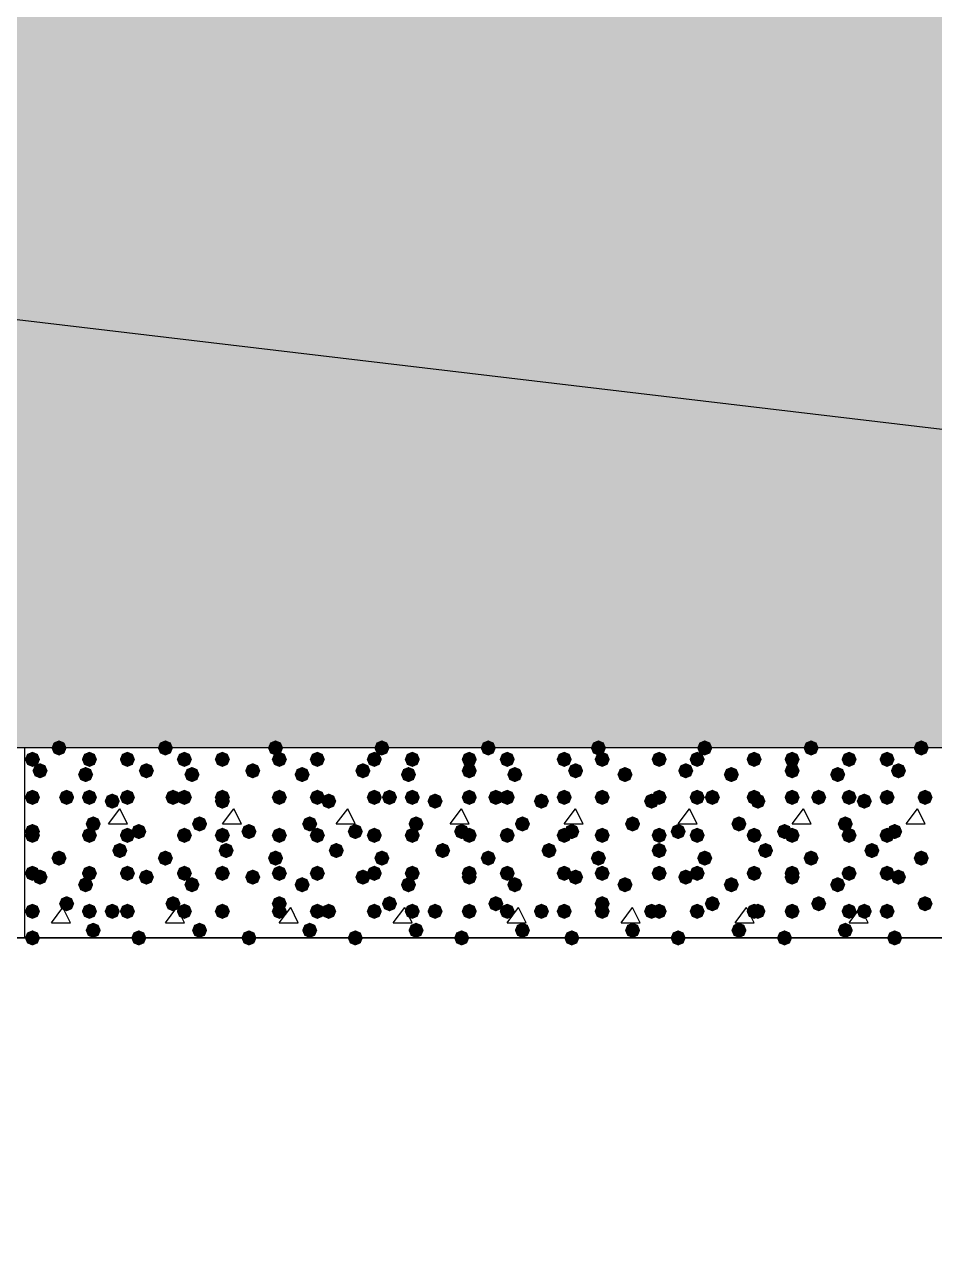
# Model space of a CAD drawing. Header units: millimetres. Extents: x 0 to 420, y 0 to 297.
# Drawn here: x 154.51 to 164.66, y 179.98 to 193.61 of the extents above; entities that cross this region are included whole.
import ezdxf

# ---------------------------------------------------------------- set-up
doc = ezdxf.new("R2010")
doc.units = ezdxf.units.MM
doc.layers.get('0').update_dxf_attribs({"linetype": 'CONTINUOUS'})

msp = doc.modelspace()

# ---------------------------------------------------------------- hatches: boundary and pattern name
at = {"true_color": 0x000008}
h = msp.add_hatch(color=0, dxfattribs=at)
h.paths.add_polyline_path([(194.775667, 204.639333), (33.401, 204.639333), (194.775667, 185.547)], flags=0)
h.paths.add_polyline_path([(33.401, 204.639333), (194.775667, 185.547), (33.401, 185.547)], flags=0)
for points in [[(154.982333, 185.547), (154.957462, 185.487204), (154.897667, 185.462333), (154.837871, 185.487204), (154.813, 185.547), (154.837871, 185.606796), (154.897667, 185.631667), (154.957462, 185.606796)], [(156.167667, 185.547), (156.142796, 185.487204), (156.083, 185.462333), (156.023204, 185.487204), (155.998333, 185.547), (156.023204, 185.606796), (156.083, 185.631667), (156.142796, 185.606796)], [(157.395333, 185.547), (157.370463, 185.487204), (157.310667, 185.462333), (157.250871, 185.487204), (157.226, 185.547), (157.250871, 185.606796), (157.310667, 185.631667), (157.370462, 185.606796)], [(158.580667, 185.547), (158.555796, 185.487204), (158.496, 185.462333), (158.436204, 185.487204), (158.411333, 185.547), (158.436204, 185.606796), (158.496, 185.631667), (158.555796, 185.606796)], [(159.766, 185.547), (159.741129, 185.487204), (159.681333, 185.462333), (159.621538, 185.487204), (159.596667, 185.547), (159.621537, 185.606796), (159.681333, 185.631667), (159.741129, 185.606796)], [(160.993667, 185.547), (160.968796, 185.487204), (160.909, 185.462333), (160.849204, 185.487204), (160.824333, 185.547), (160.849204, 185.606796), (160.909, 185.631667), (160.968796, 185.606796)], [(162.179, 185.547), (162.154129, 185.487204), (162.094333, 185.462333), (162.034538, 185.487204), (162.009667, 185.547), (162.034537, 185.606796), (162.094333, 185.631667), (162.154129, 185.606796)], [(163.364333, 185.547), (163.339463, 185.487204), (163.279667, 185.462333), (163.219871, 185.487204), (163.195, 185.547), (163.219871, 185.606796), (163.279667, 185.631667), (163.339462, 185.606796)], [(164.592, 185.547), (164.567129, 185.487204), (164.507333, 185.462333), (164.447538, 185.487204), (164.422667, 185.547), (164.447537, 185.606796), (164.507333, 185.631667), (164.567129, 185.606796)], [(154.686, 185.42), (154.661129, 185.360204), (154.601333, 185.335333), (154.541538, 185.360204), (154.516667, 185.42), (154.541537, 185.479796), (154.601333, 185.504667), (154.661129, 185.479796)], [(155.321, 185.42), (155.296129, 185.360204), (155.236333, 185.335333), (155.176538, 185.360204), (155.151667, 185.42), (155.176537, 185.479796), (155.236333, 185.504667), (155.296129, 185.479796)], [(155.744333, 185.42), (155.719463, 185.360204), (155.659667, 185.335333), (155.599871, 185.360204), (155.575, 185.42), (155.599871, 185.479796), (155.659667, 185.504667), (155.719462, 185.479796)], [(156.379333, 185.42), (156.354463, 185.360204), (156.294667, 185.335333), (156.234871, 185.360204), (156.21, 185.42), (156.234871, 185.479796), (156.294667, 185.504667), (156.354462, 185.479796)], [(156.802667, 185.42), (156.777796, 185.360204), (156.718, 185.335333), (156.658204, 185.360204), (156.633333, 185.42), (156.658204, 185.479796), (156.718, 185.504667), (156.777796, 185.479796)], [(157.437667, 185.42), (157.412796, 185.360204), (157.353, 185.335333), (157.293204, 185.360204), (157.268333, 185.42), (157.293204, 185.479796), (157.353, 185.504667), (157.412796, 185.479796)], [(157.861, 185.42), (157.836129, 185.360204), (157.776333, 185.335333), (157.716538, 185.360204), (157.691667, 185.42), (157.716537, 185.479796), (157.776333, 185.504667), (157.836129, 185.479796)], [(158.496, 185.42), (158.471129, 185.360204), (158.411333, 185.335333), (158.351538, 185.360204), (158.326667, 185.42), (158.351537, 185.479796), (158.411333, 185.504667), (158.471129, 185.479796)], [(158.919333, 185.42), (158.894463, 185.360204), (158.834667, 185.335333), (158.774871, 185.360204), (158.75, 185.42), (158.774871, 185.479796), (158.834667, 185.504667), (158.894462, 185.479796)], [(159.554333, 185.42), (159.529462, 185.360204), (159.469667, 185.335333), (159.409871, 185.360204), (159.385, 185.42), (159.409871, 185.479796), (159.469667, 185.504667), (159.529462, 185.479796)], [(159.977667, 185.42), (159.952796, 185.360204), (159.893, 185.335333), (159.833204, 185.360204), (159.808333, 185.42), (159.833204, 185.479796), (159.893, 185.504667), (159.952796, 185.479796)], [(160.612667, 185.42), (160.587796, 185.360204), (160.528, 185.335333), (160.468204, 185.360204), (160.443333, 185.42), (160.468204, 185.479796), (160.528, 185.504667), (160.587796, 185.479796)], [(161.036, 185.42), (161.011129, 185.360204), (160.951333, 185.335333), (160.891538, 185.360204), (160.866667, 185.42), (160.891537, 185.479796), (160.951333, 185.504667), (161.011129, 185.479796)], [(161.671, 185.42), (161.646129, 185.360204), (161.586333, 185.335333), (161.526538, 185.360204), (161.501667, 185.42), (161.526537, 185.479796), (161.586333, 185.504667), (161.646129, 185.479796)], [(162.094333, 185.42), (162.069462, 185.360204), (162.009667, 185.335333), (161.949871, 185.360204), (161.925, 185.42), (161.949871, 185.479796), (162.009667, 185.504667), (162.069462, 185.479796)], [(162.729333, 185.42), (162.704463, 185.360204), (162.644667, 185.335333), (162.584871, 185.360204), (162.56, 185.42), (162.584871, 185.479796), (162.644667, 185.504667), (162.704462, 185.479796)], [(163.152667, 185.42), (163.127796, 185.360204), (163.068, 185.335333), (163.008204, 185.360204), (162.983333, 185.42), (163.008204, 185.479796), (163.068, 185.504667), (163.127796, 185.479796)], [(163.787667, 185.42), (163.762796, 185.360204), (163.703, 185.335333), (163.643204, 185.360204), (163.618333, 185.42), (163.643204, 185.479796), (163.703, 185.504667), (163.762796, 185.479796)], [(164.211, 185.42), (164.186129, 185.360204), (164.126333, 185.335333), (164.066538, 185.360204), (164.041667, 185.42), (164.066537, 185.479796), (164.126333, 185.504667), (164.186129, 185.479796)], [(154.770667, 185.293), (154.745796, 185.233204), (154.686, 185.208333), (154.626204, 185.233204), (154.601333, 185.293), (154.626204, 185.352796), (154.686, 185.377667), (154.745796, 185.352796)], [(155.956, 185.293), (155.931129, 185.233204), (155.871333, 185.208333), (155.811538, 185.233204), (155.786667, 185.293), (155.811537, 185.352796), (155.871333, 185.377667), (155.931129, 185.352796)], [(157.141333, 185.293), (157.116462, 185.233204), (157.056667, 185.208333), (156.996871, 185.233204), (156.972, 185.293), (156.996871, 185.352796), (157.056667, 185.377667), (157.116462, 185.352796)], [(158.369, 185.293), (158.344129, 185.233204), (158.284333, 185.208333), (158.224538, 185.233204), (158.199667, 185.293), (158.224537, 185.352796), (158.284333, 185.377667), (158.344129, 185.352796)], [(159.554333, 185.293), (159.529462, 185.233204), (159.469667, 185.208333), (159.409871, 185.233204), (159.385, 185.293), (159.409871, 185.352796), (159.469667, 185.377667), (159.529462, 185.352796)], [(160.739667, 185.293), (160.714796, 185.233204), (160.655, 185.208333), (160.595204, 185.233204), (160.570333, 185.293), (160.595204, 185.352796), (160.655, 185.377667), (160.714796, 185.352796)], [(161.967333, 185.293), (161.942462, 185.233204), (161.882667, 185.208333), (161.822871, 185.233204), (161.798, 185.293), (161.822871, 185.352796), (161.882667, 185.377667), (161.942462, 185.352796)], [(163.152667, 185.293), (163.127796, 185.233204), (163.068, 185.208333), (163.008204, 185.233204), (162.983333, 185.293), (163.008204, 185.352796), (163.068, 185.377667), (163.127796, 185.352796)], [(164.338, 185.293), (164.313129, 185.233204), (164.253333, 185.208333), (164.193537, 185.233204), (164.168667, 185.293), (164.193537, 185.352796), (164.253333, 185.377667), (164.313129, 185.352796)], [(155.278667, 185.250667), (155.253796, 185.190871), (155.194, 185.166), (155.134204, 185.190871), (155.109333, 185.250667), (155.134204, 185.310462), (155.194, 185.335333), (155.253796, 185.310463)], [(156.464, 185.250667), (156.439129, 185.190871), (156.379333, 185.166), (156.319538, 185.190871), (156.294667, 185.250667), (156.319537, 185.310462), (156.379333, 185.335333), (156.439129, 185.310463)], [(157.691667, 185.250667), (157.666796, 185.190871), (157.607, 185.166), (157.547204, 185.190871), (157.522333, 185.250667), (157.547204, 185.310462), (157.607, 185.335333), (157.666796, 185.310463)], [(158.877, 185.250667), (158.852129, 185.190871), (158.792333, 185.166), (158.732538, 185.190871), (158.707667, 185.250667), (158.732537, 185.310462), (158.792333, 185.335333), (158.852129, 185.310463)], [(160.062333, 185.250667), (160.037463, 185.190871), (159.977667, 185.166), (159.917871, 185.190871), (159.893, 185.250667), (159.917871, 185.310462), (159.977667, 185.335333), (160.037462, 185.310463)], [(161.29, 185.250667), (161.265129, 185.190871), (161.205333, 185.166), (161.145538, 185.190871), (161.120667, 185.250667), (161.145537, 185.310462), (161.205333, 185.335333), (161.265129, 185.310463)], [(162.475333, 185.250667), (162.450462, 185.190871), (162.390667, 185.166), (162.330871, 185.190871), (162.306, 185.250667), (162.330871, 185.310462), (162.390667, 185.335333), (162.450462, 185.310463)], [(163.660667, 185.250667), (163.635796, 185.190871), (163.576, 185.166), (163.516204, 185.190871), (163.491333, 185.250667), (163.516204, 185.310462), (163.576, 185.335333), (163.635796, 185.310463)], [(154.686, 184.996667), (154.661129, 184.936871), (154.601333, 184.912), (154.541538, 184.936871), (154.516667, 184.996667), (154.541537, 185.056462), (154.601333, 185.081333), (154.661129, 185.056463)], [(155.067, 184.996667), (155.042129, 184.936871), (154.982333, 184.912), (154.922538, 184.936871), (154.897667, 184.996667), (154.922537, 185.056462), (154.982333, 185.081333), (155.042129, 185.056463)], [(155.321, 184.996667), (155.296129, 184.936871), (155.236333, 184.912), (155.176538, 184.936871), (155.151667, 184.996667), (155.176537, 185.056462), (155.236333, 185.081333), (155.296129, 185.056463)], [(155.744333, 184.996667), (155.719463, 184.936871), (155.659667, 184.912), (155.599871, 184.936871), (155.575, 184.996667), (155.599871, 185.056462), (155.659667, 185.081333), (155.719462, 185.056463)], [(156.252333, 184.996667), (156.227463, 184.936871), (156.167667, 184.912), (156.107871, 184.936871), (156.083, 184.996667), (156.107871, 185.056462), (156.167667, 185.081333), (156.227462, 185.056463)], [(156.379333, 184.996667), (156.354463, 184.936871), (156.294667, 184.912), (156.234871, 184.936871), (156.21, 184.996667), (156.234871, 185.056462), (156.294667, 185.081333), (156.354462, 185.056463)], [(156.802667, 184.996667), (156.777796, 184.936871), (156.718, 184.912), (156.658204, 184.936871), (156.633333, 184.996667), (156.658204, 185.056462), (156.718, 185.081333), (156.777796, 185.056463)], [(157.437667, 184.996667), (157.412796, 184.936871), (157.353, 184.912), (157.293204, 184.936871), (157.268333, 184.996667), (157.293204, 185.056462), (157.353, 185.081333), (157.412796, 185.056463)], [(157.437667, 184.996667), (157.412796, 184.936871), (157.353, 184.912), (157.293204, 184.936871), (157.268333, 184.996667), (157.293204, 185.056462), (157.353, 185.081333), (157.412796, 185.056463)], [(157.861, 184.996667), (157.836129, 184.936871), (157.776333, 184.912), (157.716538, 184.936871), (157.691667, 184.996667), (157.716537, 185.056462), (157.776333, 185.081333), (157.836129, 185.056463)], [(158.496, 184.996667), (158.471129, 184.936871), (158.411333, 184.912), (158.351538, 184.936871), (158.326667, 184.996667), (158.351537, 185.056462), (158.411333, 185.081333), (158.471129, 185.056463)], [(158.665333, 184.996667), (158.640463, 184.936871), (158.580667, 184.912), (158.520871, 184.936871), (158.496, 184.996667), (158.520871, 185.056462), (158.580667, 185.081333), (158.640462, 185.056463)], [(158.919333, 184.996667), (158.894463, 184.936871), (158.834667, 184.912), (158.774871, 184.936871), (158.75, 184.996667), (158.774871, 185.056462), (158.834667, 185.081333), (158.894462, 185.056463)], [(159.554333, 184.996667), (159.529462, 184.936871), (159.469667, 184.912), (159.409871, 184.936871), (159.385, 184.996667), (159.409871, 185.056462), (159.469667, 185.081333), (159.529462, 185.056463)], [(159.850667, 184.996667), (159.825796, 184.936871), (159.766, 184.912), (159.706204, 184.936871), (159.681333, 184.996667), (159.706204, 185.056462), (159.766, 185.081333), (159.825796, 185.056463)], [(159.977667, 184.996667), (159.952796, 184.936871), (159.893, 184.912), (159.833204, 184.936871), (159.808333, 184.996667), (159.833204, 185.056462), (159.893, 185.081333), (159.952796, 185.056463)], [(160.612667, 184.996667), (160.587796, 184.936871), (160.528, 184.912), (160.468204, 184.936871), (160.443333, 184.996667), (160.468204, 185.056462), (160.528, 185.081333), (160.587796, 185.056463)], [(161.036, 184.996667), (161.011129, 184.936871), (160.951333, 184.912), (160.891538, 184.936871), (160.866667, 184.996667), (160.891537, 185.056462), (160.951333, 185.081333), (161.011129, 185.056463)], [(161.036, 184.996667), (161.011129, 184.936871), (160.951333, 184.912), (160.891538, 184.936871), (160.866667, 184.996667), (160.891537, 185.056462), (160.951333, 185.081333), (161.011129, 185.056463)], [(161.671, 184.996667), (161.646129, 184.936871), (161.586333, 184.912), (161.526538, 184.936871), (161.501667, 184.996667), (161.526537, 185.056462), (161.586333, 185.081333), (161.646129, 185.056463)], [(162.094333, 184.996667), (162.069462, 184.936871), (162.009667, 184.912), (161.949871, 184.936871), (161.925, 184.996667), (161.949871, 185.056462), (162.009667, 185.081333), (162.069462, 185.056463)], [(162.263667, 184.996667), (162.238796, 184.936871), (162.179, 184.912), (162.119204, 184.936871), (162.094333, 184.996667), (162.119204, 185.056462), (162.179, 185.081333), (162.238796, 185.056463)], [(162.729333, 184.996667), (162.704463, 184.936871), (162.644667, 184.912), (162.584871, 184.936871), (162.56, 184.996667), (162.584871, 185.056462), (162.644667, 185.081333), (162.704462, 185.056463)], [(163.152667, 184.996667), (163.127796, 184.936871), (163.068, 184.912), (163.008204, 184.936871), (162.983333, 184.996667), (163.008204, 185.056462), (163.068, 185.081333), (163.127796, 185.056463)], [(163.449, 184.996667), (163.424129, 184.936871), (163.364333, 184.912), (163.304538, 184.936871), (163.279667, 184.996667), (163.304537, 185.056462), (163.364333, 185.081333), (163.424129, 185.056463)], [(163.787667, 184.996667), (163.762796, 184.936871), (163.703, 184.912), (163.643204, 184.936871), (163.618333, 184.996667), (163.643204, 185.056462), (163.703, 185.081333), (163.762796, 185.056463)], [(164.211, 184.996667), (164.186129, 184.936871), (164.126333, 184.912), (164.066538, 184.936871), (164.041667, 184.996667), (164.066537, 185.056462), (164.126333, 185.081333), (164.186129, 185.056463)], [(164.634333, 184.996667), (164.609463, 184.936871), (164.549667, 184.912), (164.489871, 184.936871), (164.465, 184.996667), (164.489871, 185.056462), (164.549667, 185.081333), (164.609462, 185.056463)], [(155.575, 184.954333), (155.550129, 184.894537), (155.490333, 184.869667), (155.430538, 184.894537), (155.405667, 184.954333), (155.430537, 185.014129), (155.490333, 185.039), (155.550129, 185.014129)], [(156.802667, 184.954333), (156.777796, 184.894537), (156.718, 184.869667), (156.658204, 184.894537), (156.633333, 184.954333), (156.658204, 185.014129), (156.718, 185.039), (156.777796, 185.014129)], [(157.988, 184.954333), (157.963129, 184.894537), (157.903333, 184.869667), (157.843538, 184.894537), (157.818667, 184.954333), (157.843537, 185.014129), (157.903333, 185.039), (157.963129, 185.014129)], [(159.173333, 184.954333), (159.148462, 184.894537), (159.088667, 184.869667), (159.028871, 184.894537), (159.004, 184.954333), (159.028871, 185.014129), (159.088667, 185.039), (159.148462, 185.014129)], [(160.358667, 184.954333), (160.333796, 184.894537), (160.274, 184.869667), (160.214204, 184.894537), (160.189333, 184.954333), (160.214204, 185.014129), (160.274, 185.039), (160.333796, 185.014129)], [(161.586333, 184.954333), (161.561462, 184.894537), (161.501667, 184.869667), (161.441871, 184.894537), (161.417, 184.954333), (161.441871, 185.014129), (161.501667, 185.039), (161.561462, 185.014129)], [(162.771667, 184.954333), (162.746796, 184.894537), (162.687, 184.869667), (162.627204, 184.894537), (162.602333, 184.954333), (162.627204, 185.014129), (162.687, 185.039), (162.746796, 185.014129)], [(163.957, 184.954333), (163.932129, 184.894537), (163.872333, 184.869667), (163.812537, 184.894537), (163.787667, 184.954333), (163.812537, 185.014129), (163.872333, 185.039), (163.932129, 185.014129)], [(154.686, 184.615667), (154.661129, 184.555871), (154.601333, 184.531), (154.541538, 184.555871), (154.516667, 184.615667), (154.541537, 184.675462), (154.601333, 184.700333), (154.661129, 184.675463)], [(155.363333, 184.700333), (155.338462, 184.640537), (155.278667, 184.615667), (155.218871, 184.640537), (155.194, 184.700333), (155.218871, 184.760129), (155.278667, 184.785), (155.338462, 184.760129)], [(155.871333, 184.615667), (155.846462, 184.555871), (155.786667, 184.531), (155.726871, 184.555871), (155.702, 184.615667), (155.726871, 184.675462), (155.786667, 184.700333), (155.846462, 184.675463)], [(156.548667, 184.700333), (156.523796, 184.640537), (156.464, 184.615667), (156.404204, 184.640537), (156.379333, 184.700333), (156.404204, 184.760129), (156.464, 184.785), (156.523796, 184.760129)], [(157.099, 184.615667), (157.074129, 184.555871), (157.014333, 184.531), (156.954538, 184.555871), (156.929667, 184.615667), (156.954537, 184.675462), (157.014333, 184.700333), (157.074129, 184.675463)], [(157.776333, 184.700333), (157.751463, 184.640537), (157.691667, 184.615667), (157.631871, 184.640537), (157.607, 184.700333), (157.631871, 184.760129), (157.691667, 184.785), (157.751462, 184.760129)], [(158.284333, 184.615667), (158.259462, 184.555871), (158.199667, 184.531), (158.139871, 184.555871), (158.115, 184.615667), (158.139871, 184.675462), (158.199667, 184.700333), (158.259462, 184.675463)], [(158.961667, 184.700333), (158.936796, 184.640537), (158.877, 184.615667), (158.817204, 184.640537), (158.792333, 184.700333), (158.817204, 184.760129), (158.877, 184.785), (158.936796, 184.760129)], [(159.469667, 184.615667), (159.444796, 184.555871), (159.385, 184.531), (159.325204, 184.555871), (159.300333, 184.615667), (159.325204, 184.675462), (159.385, 184.700333), (159.444796, 184.675463)], [(160.147, 184.700333), (160.122129, 184.640537), (160.062333, 184.615667), (160.002538, 184.640537), (159.977667, 184.700333), (160.002537, 184.760129), (160.062333, 184.785), (160.122129, 184.760129)], [(160.697333, 184.615667), (160.672462, 184.555871), (160.612667, 184.531), (160.552871, 184.555871), (160.528, 184.615667), (160.552871, 184.675462), (160.612667, 184.700333), (160.672462, 184.675463)], [(161.374667, 184.700333), (161.349796, 184.640537), (161.29, 184.615667), (161.230204, 184.640537), (161.205333, 184.700333), (161.230204, 184.760129), (161.29, 184.785), (161.349796, 184.760129)], [(161.882667, 184.615667), (161.857796, 184.555871), (161.798, 184.531), (161.738204, 184.555871), (161.713333, 184.615667), (161.738204, 184.675462), (161.798, 184.700333), (161.857796, 184.675463)], [(162.56, 184.700333), (162.535129, 184.640537), (162.475333, 184.615667), (162.415538, 184.640537), (162.390667, 184.700333), (162.415537, 184.760129), (162.475333, 184.785), (162.535129, 184.760129)], [(163.068, 184.615667), (163.043129, 184.555871), (162.983333, 184.531), (162.923538, 184.555871), (162.898667, 184.615667), (162.923537, 184.675462), (162.983333, 184.700333), (163.043129, 184.675463)], [(163.745333, 184.700333), (163.720462, 184.640537), (163.660667, 184.615667), (163.600871, 184.640537), (163.576, 184.700333), (163.600871, 184.760129), (163.660667, 184.785), (163.720462, 184.760129)], [(164.295667, 184.615667), (164.270796, 184.555871), (164.211, 184.531), (164.151204, 184.555871), (164.126333, 184.615667), (164.151204, 184.675462), (164.211, 184.700333), (164.270796, 184.675463)], [(154.686, 184.573333), (154.661129, 184.513537), (154.601333, 184.488667), (154.541538, 184.513537), (154.516667, 184.573333), (154.541537, 184.633129), (154.601333, 184.658), (154.661129, 184.633129)], [(155.321, 184.573333), (155.296129, 184.513537), (155.236333, 184.488667), (155.176538, 184.513537), (155.151667, 184.573333), (155.176537, 184.633129), (155.236333, 184.658), (155.296129, 184.633129)], [(155.744333, 184.573333), (155.719463, 184.513537), (155.659667, 184.488667), (155.599871, 184.513537), (155.575, 184.573333), (155.599871, 184.633129), (155.659667, 184.658), (155.719462, 184.633129)], [(156.379333, 184.573333), (156.354463, 184.513537), (156.294667, 184.488667), (156.234871, 184.513537), (156.21, 184.573333), (156.234871, 184.633129), (156.294667, 184.658), (156.354462, 184.633129)], [(156.802667, 184.573333), (156.777796, 184.513537), (156.718, 184.488667), (156.658204, 184.513537), (156.633333, 184.573333), (156.658204, 184.633129), (156.718, 184.658), (156.777796, 184.633129)], [(157.437667, 184.573333), (157.412796, 184.513537), (157.353, 184.488667), (157.293204, 184.513537), (157.268333, 184.573333), (157.293204, 184.633129), (157.353, 184.658), (157.412796, 184.633129)], [(157.861, 184.573333), (157.836129, 184.513537), (157.776333, 184.488667), (157.716538, 184.513537), (157.691667, 184.573333), (157.716537, 184.633129), (157.776333, 184.658), (157.836129, 184.633129)], [(158.496, 184.573333), (158.471129, 184.513537), (158.411333, 184.488667), (158.351538, 184.513537), (158.326667, 184.573333), (158.351537, 184.633129), (158.411333, 184.658), (158.471129, 184.633129)], [(158.919333, 184.573333), (158.894463, 184.513537), (158.834667, 184.488667), (158.774871, 184.513537), (158.75, 184.573333), (158.774871, 184.633129), (158.834667, 184.658), (158.894462, 184.633129)], [(159.554333, 184.573333), (159.529462, 184.513537), (159.469667, 184.488667), (159.409871, 184.513537), (159.385, 184.573333), (159.409871, 184.633129), (159.469667, 184.658), (159.529462, 184.633129)], [(159.977667, 184.573333), (159.952796, 184.513537), (159.893, 184.488667), (159.833204, 184.513537), (159.808333, 184.573333), (159.833204, 184.633129), (159.893, 184.658), (159.952796, 184.633129)], [(160.612667, 184.573333), (160.587796, 184.513537), (160.528, 184.488667), (160.468204, 184.513537), (160.443333, 184.573333), (160.468204, 184.633129), (160.528, 184.658), (160.587796, 184.633129)], [(161.036, 184.573333), (161.011129, 184.513537), (160.951333, 184.488667), (160.891538, 184.513537), (160.866667, 184.573333), (160.891537, 184.633129), (160.951333, 184.658), (161.011129, 184.633129)], [(161.671, 184.573333), (161.646129, 184.513537), (161.586333, 184.488667), (161.526538, 184.513537), (161.501667, 184.573333), (161.526537, 184.633129), (161.586333, 184.658), (161.646129, 184.633129)], [(162.094333, 184.573333), (162.069462, 184.513537), (162.009667, 184.488667), (161.949871, 184.513537), (161.925, 184.573333), (161.949871, 184.633129), (162.009667, 184.658), (162.069462, 184.633129)], [(162.729333, 184.573333), (162.704463, 184.513537), (162.644667, 184.488667), (162.584871, 184.513537), (162.56, 184.573333), (162.584871, 184.633129), (162.644667, 184.658), (162.704462, 184.633129)], [(163.152667, 184.573333), (163.127796, 184.513537), (163.068, 184.488667), (163.008204, 184.513537), (162.983333, 184.573333), (163.008204, 184.633129), (163.068, 184.658), (163.127796, 184.633129)], [(163.787667, 184.573333), (163.762796, 184.513537), (163.703, 184.488667), (163.643204, 184.513537), (163.618333, 184.573333), (163.643204, 184.633129), (163.703, 184.658), (163.762796, 184.633129)], [(164.211, 184.573333), (164.186129, 184.513537), (164.126333, 184.488667), (164.066538, 184.513537), (164.041667, 184.573333), (164.066537, 184.633129), (164.126333, 184.658), (164.186129, 184.633129)], [(154.982333, 184.319333), (154.957462, 184.259537), (154.897667, 184.234667), (154.837871, 184.259537), (154.813, 184.319333), (154.837871, 184.379129), (154.897667, 184.404), (154.957462, 184.379129)], [(155.659667, 184.404), (155.634796, 184.344204), (155.575, 184.319333), (155.515204, 184.344204), (155.490333, 184.404), (155.515204, 184.463796), (155.575, 184.488667), (155.634796, 184.463796)], [(156.167667, 184.319333), (156.142796, 184.259537), (156.083, 184.234667), (156.023204, 184.259537), (155.998333, 184.319333), (156.023204, 184.379129), (156.083, 184.404), (156.142796, 184.379129)], [(156.845, 184.404), (156.820129, 184.344204), (156.760333, 184.319333), (156.700538, 184.344204), (156.675667, 184.404), (156.700537, 184.463796), (156.760333, 184.488667), (156.820129, 184.463796)], [(157.395333, 184.319333), (157.370463, 184.259537), (157.310667, 184.234667), (157.250871, 184.259537), (157.226, 184.319333), (157.250871, 184.379129), (157.310667, 184.404), (157.370462, 184.379129)], [(158.072667, 184.404), (158.047796, 184.344204), (157.988, 184.319333), (157.928204, 184.344204), (157.903333, 184.404), (157.928204, 184.463796), (157.988, 184.488667), (158.047796, 184.463796)], [(158.580667, 184.319333), (158.555796, 184.259537), (158.496, 184.234667), (158.436204, 184.259537), (158.411333, 184.319333), (158.436204, 184.379129), (158.496, 184.404), (158.555796, 184.379129)], [(159.258, 184.404), (159.233129, 184.344204), (159.173333, 184.319333), (159.113538, 184.344204), (159.088667, 184.404), (159.113537, 184.463796), (159.173333, 184.488667), (159.233129, 184.463796)], [(159.766, 184.319333), (159.741129, 184.259537), (159.681333, 184.234667), (159.621538, 184.259537), (159.596667, 184.319333), (159.621537, 184.379129), (159.681333, 184.404), (159.741129, 184.379129)], [(160.443333, 184.404), (160.418462, 184.344204), (160.358667, 184.319333), (160.298871, 184.344204), (160.274, 184.404), (160.298871, 184.463796), (160.358667, 184.488667), (160.418462, 184.463796)], [(160.993667, 184.319333), (160.968796, 184.259537), (160.909, 184.234667), (160.849204, 184.259537), (160.824333, 184.319333), (160.849204, 184.379129), (160.909, 184.404), (160.968796, 184.379129)], [(161.671, 184.404), (161.646129, 184.344204), (161.586333, 184.319333), (161.526538, 184.344204), (161.501667, 184.404), (161.526537, 184.463796), (161.586333, 184.488667), (161.646129, 184.463796)], [(162.179, 184.319333), (162.154129, 184.259537), (162.094333, 184.234667), (162.034538, 184.259537), (162.009667, 184.319333), (162.034537, 184.379129), (162.094333, 184.404), (162.154129, 184.379129)], [(162.856333, 184.404), (162.831462, 184.344204), (162.771667, 184.319333), (162.711871, 184.344204), (162.687, 184.404), (162.711871, 184.463796), (162.771667, 184.488667), (162.831462, 184.463796)], [(163.364333, 184.319333), (163.339463, 184.259537), (163.279667, 184.234667), (163.219871, 184.259537), (163.195, 184.319333), (163.219871, 184.379129), (163.279667, 184.404), (163.339462, 184.379129)], [(164.041667, 184.404), (164.016796, 184.344204), (163.957, 184.319333), (163.897204, 184.344204), (163.872333, 184.404), (163.897204, 184.463796), (163.957, 184.488667), (164.016796, 184.463796)], [(164.592, 184.319333), (164.567129, 184.259537), (164.507333, 184.234667), (164.447538, 184.259537), (164.422667, 184.319333), (164.447537, 184.379129), (164.507333, 184.404), (164.567129, 184.379129)], [(154.686, 184.15), (154.661129, 184.090204), (154.601333, 184.065333), (154.541538, 184.090204), (154.516667, 184.15), (154.541537, 184.209796), (154.601333, 184.234667), (154.661129, 184.209796)], [(154.770667, 184.107667), (154.745796, 184.047871), (154.686, 184.023), (154.626204, 184.047871), (154.601333, 184.107667), (154.626204, 184.167462), (154.686, 184.192333), (154.745796, 184.167463)], [(155.321, 184.15), (155.296129, 184.090204), (155.236333, 184.065333), (155.176538, 184.090204), (155.151667, 184.15), (155.176537, 184.209796), (155.236333, 184.234667), (155.296129, 184.209796)], [(155.744333, 184.15), (155.719463, 184.090204), (155.659667, 184.065333), (155.599871, 184.090204), (155.575, 184.15), (155.599871, 184.209796), (155.659667, 184.234667), (155.719462, 184.209796)], [(155.956, 184.107667), (155.931129, 184.047871), (155.871333, 184.023), (155.811538, 184.047871), (155.786667, 184.107667), (155.811537, 184.167462), (155.871333, 184.192333), (155.931129, 184.167463)], [(156.379333, 184.15), (156.354463, 184.090204), (156.294667, 184.065333), (156.234871, 184.090204), (156.21, 184.15), (156.234871, 184.209796), (156.294667, 184.234667), (156.354462, 184.209796)], [(156.802667, 184.15), (156.777796, 184.090204), (156.718, 184.065333), (156.658204, 184.090204), (156.633333, 184.15), (156.658204, 184.209796), (156.718, 184.234667), (156.777796, 184.209796)], [(157.141333, 184.107667), (157.116462, 184.047871), (157.056667, 184.023), (156.996871, 184.047871), (156.972, 184.107667), (156.996871, 184.167462), (157.056667, 184.192333), (157.116462, 184.167463)], [(157.437667, 184.15), (157.412796, 184.090204), (157.353, 184.065333), (157.293204, 184.090204), (157.268333, 184.15), (157.293204, 184.209796), (157.353, 184.234667), (157.412796, 184.209796)], [(157.861, 184.15), (157.836129, 184.090204), (157.776333, 184.065333), (157.716538, 184.090204), (157.691667, 184.15), (157.716537, 184.209796), (157.776333, 184.234667), (157.836129, 184.209796)], [(158.369, 184.107667), (158.344129, 184.047871), (158.284333, 184.023), (158.224538, 184.047871), (158.199667, 184.107667), (158.224537, 184.167462), (158.284333, 184.192333), (158.344129, 184.167463)], [(158.496, 184.15), (158.471129, 184.090204), (158.411333, 184.065333), (158.351538, 184.090204), (158.326667, 184.15), (158.351537, 184.209796), (158.411333, 184.234667), (158.471129, 184.209796)], [(158.919333, 184.15), (158.894463, 184.090204), (158.834667, 184.065333), (158.774871, 184.090204), (158.75, 184.15), (158.774871, 184.209796), (158.834667, 184.234667), (158.894462, 184.209796)], [(159.554333, 184.15), (159.529462, 184.090204), (159.469667, 184.065333), (159.409871, 184.090204), (159.385, 184.15), (159.409871, 184.209796), (159.469667, 184.234667), (159.529462, 184.209796)], [(159.554333, 184.107667), (159.529462, 184.047871), (159.469667, 184.023), (159.409871, 184.047871), (159.385, 184.107667), (159.409871, 184.167462), (159.469667, 184.192333), (159.529462, 184.167463)], [(159.977667, 184.15), (159.952796, 184.090204), (159.893, 184.065333), (159.833204, 184.090204), (159.808333, 184.15), (159.833204, 184.209796), (159.893, 184.234667), (159.952796, 184.209796)], [(160.612667, 184.15), (160.587796, 184.090204), (160.528, 184.065333), (160.468204, 184.090204), (160.443333, 184.15), (160.468204, 184.209796), (160.528, 184.234667), (160.587796, 184.209796)], [(160.739667, 184.107667), (160.714796, 184.047871), (160.655, 184.023), (160.595204, 184.047871), (160.570333, 184.107667), (160.595204, 184.167462), (160.655, 184.192333), (160.714796, 184.167463)], [(161.036, 184.15), (161.011129, 184.090204), (160.951333, 184.065333), (160.891538, 184.090204), (160.866667, 184.15), (160.891537, 184.209796), (160.951333, 184.234667), (161.011129, 184.209796)], [(161.671, 184.15), (161.646129, 184.090204), (161.586333, 184.065333), (161.526538, 184.090204), (161.501667, 184.15), (161.526537, 184.209796), (161.586333, 184.234667), (161.646129, 184.209796)], [(161.967333, 184.107667), (161.942462, 184.047871), (161.882667, 184.023), (161.822871, 184.047871), (161.798, 184.107667), (161.822871, 184.167462), (161.882667, 184.192333), (161.942462, 184.167463)], [(162.094333, 184.15), (162.069462, 184.090204), (162.009667, 184.065333), (161.949871, 184.090204), (161.925, 184.15), (161.949871, 184.209796), (162.009667, 184.234667), (162.069462, 184.209796)], [(162.729333, 184.15), (162.704463, 184.090204), (162.644667, 184.065333), (162.584871, 184.090204), (162.56, 184.15), (162.584871, 184.209796), (162.644667, 184.234667), (162.704462, 184.209796)], [(163.152667, 184.15), (163.127796, 184.090204), (163.068, 184.065333), (163.008204, 184.090204), (162.983333, 184.15), (163.008204, 184.209796), (163.068, 184.234667), (163.127796, 184.209796)], [(163.152667, 184.107667), (163.127796, 184.047871), (163.068, 184.023), (163.008204, 184.047871), (162.983333, 184.107667), (163.008204, 184.167462), (163.068, 184.192333), (163.127796, 184.167463)], [(163.787667, 184.15), (163.762796, 184.090204), (163.703, 184.065333), (163.643204, 184.090204), (163.618333, 184.15), (163.643204, 184.209796), (163.703, 184.234667), (163.762796, 184.209796)], [(164.211, 184.15), (164.186129, 184.090204), (164.126333, 184.065333), (164.066538, 184.090204), (164.041667, 184.15), (164.066537, 184.209796), (164.126333, 184.234667), (164.186129, 184.209796)], [(164.338, 184.107667), (164.313129, 184.047871), (164.253333, 184.023), (164.193537, 184.047871), (164.168667, 184.107667), (164.193537, 184.167462), (164.253333, 184.192333), (164.313129, 184.167463)], [(155.278667, 184.023), (155.253796, 183.963204), (155.194, 183.938333), (155.134204, 183.963204), (155.109333, 184.023), (155.134204, 184.082796), (155.194, 184.107667), (155.253796, 184.082796)], [(156.464, 184.023), (156.439129, 183.963204), (156.379333, 183.938333), (156.319538, 183.963204), (156.294667, 184.023), (156.319537, 184.082796), (156.379333, 184.107667), (156.439129, 184.082796)], [(157.691667, 184.023), (157.666796, 183.963204), (157.607, 183.938333), (157.547204, 183.963204), (157.522333, 184.023), (157.547204, 184.082796), (157.607, 184.107667), (157.666796, 184.082796)], [(158.877, 184.023), (158.852129, 183.963204), (158.792333, 183.938333), (158.732538, 183.963204), (158.707667, 184.023), (158.732537, 184.082796), (158.792333, 184.107667), (158.852129, 184.082796)], [(160.062333, 184.023), (160.037463, 183.963204), (159.977667, 183.938333), (159.917871, 183.963204), (159.893, 184.023), (159.917871, 184.082796), (159.977667, 184.107667), (160.037462, 184.082796)], [(161.29, 184.023), (161.265129, 183.963204), (161.205333, 183.938333), (161.145538, 183.963204), (161.120667, 184.023), (161.145537, 184.082796), (161.205333, 184.107667), (161.265129, 184.082796)], [(162.475333, 184.023), (162.450462, 183.963204), (162.390667, 183.938333), (162.330871, 183.963204), (162.306, 184.023), (162.330871, 184.082796), (162.390667, 184.107667), (162.450462, 184.082796)], [(163.660667, 184.023), (163.635796, 183.963204), (163.576, 183.938333), (163.516204, 183.963204), (163.491333, 184.023), (163.516204, 184.082796), (163.576, 184.107667), (163.635796, 184.082796)], [(155.067, 183.811333), (155.042129, 183.751537), (154.982333, 183.726667), (154.922538, 183.751537), (154.897667, 183.811333), (154.922537, 183.871129), (154.982333, 183.896), (155.042129, 183.871129)], [(156.252333, 183.811333), (156.227463, 183.751537), (156.167667, 183.726667), (156.107871, 183.751537), (156.083, 183.811333), (156.107871, 183.871129), (156.167667, 183.896), (156.227462, 183.871129)], [(157.437667, 183.811333), (157.412796, 183.751537), (157.353, 183.726667), (157.293204, 183.751537), (157.268333, 183.811333), (157.293204, 183.871129), (157.353, 183.896), (157.412796, 183.871129)], [(158.665333, 183.811333), (158.640463, 183.751537), (158.580667, 183.726667), (158.520871, 183.751537), (158.496, 183.811333), (158.520871, 183.871129), (158.580667, 183.896), (158.640462, 183.871129)], [(159.850667, 183.811333), (159.825796, 183.751537), (159.766, 183.726667), (159.706204, 183.751537), (159.681333, 183.811333), (159.706204, 183.871129), (159.766, 183.896), (159.825796, 183.871129)], [(161.036, 183.811333), (161.011129, 183.751537), (160.951333, 183.726667), (160.891538, 183.751537), (160.866667, 183.811333), (160.891537, 183.871129), (160.951333, 183.896), (161.011129, 183.871129)], [(162.263667, 183.811333), (162.238796, 183.751537), (162.179, 183.726667), (162.119204, 183.751537), (162.094333, 183.811333), (162.119204, 183.871129), (162.179, 183.896), (162.238796, 183.871129)], [(163.449, 183.811333), (163.424129, 183.751537), (163.364333, 183.726667), (163.304538, 183.751537), (163.279667, 183.811333), (163.304537, 183.871129), (163.364333, 183.896), (163.424129, 183.871129)], [(164.634333, 183.811333), (164.609463, 183.751537), (164.549667, 183.726667), (164.489871, 183.751537), (164.465, 183.811333), (164.489871, 183.871129), (164.549667, 183.896), (164.609462, 183.871129)], [(154.686, 183.726667), (154.661129, 183.666871), (154.601333, 183.642), (154.541538, 183.666871), (154.516667, 183.726667), (154.541537, 183.786462), (154.601333, 183.811333), (154.661129, 183.786463)], [(155.321, 183.726667), (155.296129, 183.666871), (155.236333, 183.642), (155.176538, 183.666871), (155.151667, 183.726667), (155.176537, 183.786462), (155.236333, 183.811333), (155.296129, 183.786463)], [(155.575, 183.726667), (155.550129, 183.666871), (155.490333, 183.642), (155.430538, 183.666871), (155.405667, 183.726667), (155.430537, 183.786462), (155.490333, 183.811333), (155.550129, 183.786463)], [(155.744333, 183.726667), (155.719463, 183.666871), (155.659667, 183.642), (155.599871, 183.666871), (155.575, 183.726667), (155.599871, 183.786462), (155.659667, 183.811333), (155.719462, 183.786463)], [(156.379333, 183.726667), (156.354463, 183.666871), (156.294667, 183.642), (156.234871, 183.666871), (156.21, 183.726667), (156.234871, 183.786462), (156.294667, 183.811333), (156.354462, 183.786463)], [(156.802667, 183.726667), (156.777796, 183.666871), (156.718, 183.642), (156.658204, 183.666871), (156.633333, 183.726667), (156.658204, 183.786462), (156.718, 183.811333), (156.777796, 183.786463)], [(156.802667, 183.726667), (156.777796, 183.666871), (156.718, 183.642), (156.658204, 183.666871), (156.633333, 183.726667), (156.658204, 183.786462), (156.718, 183.811333), (156.777796, 183.786463)], [(157.437667, 183.726667), (157.412796, 183.666871), (157.353, 183.642), (157.293204, 183.666871), (157.268333, 183.726667), (157.293204, 183.786462), (157.353, 183.811333), (157.412796, 183.786463)], [(157.861, 183.726667), (157.836129, 183.666871), (157.776333, 183.642), (157.716538, 183.666871), (157.691667, 183.726667), (157.716537, 183.786462), (157.776333, 183.811333), (157.836129, 183.786463)], [(157.988, 183.726667), (157.963129, 183.666871), (157.903333, 183.642), (157.843538, 183.666871), (157.818667, 183.726667), (157.843537, 183.786462), (157.903333, 183.811333), (157.963129, 183.786463)], [(158.496, 183.726667), (158.471129, 183.666871), (158.411333, 183.642), (158.351538, 183.666871), (158.326667, 183.726667), (158.351537, 183.786462), (158.411333, 183.811333), (158.471129, 183.786463)], [(158.919333, 183.726667), (158.894463, 183.666871), (158.834667, 183.642), (158.774871, 183.666871), (158.75, 183.726667), (158.774871, 183.786462), (158.834667, 183.811333), (158.894462, 183.786463)], [(159.173333, 183.726667), (159.148462, 183.666871), (159.088667, 183.642), (159.028871, 183.666871), (159.004, 183.726667), (159.028871, 183.786462), (159.088667, 183.811333), (159.148462, 183.786463)], [(159.554333, 183.726667), (159.529462, 183.666871), (159.469667, 183.642), (159.409871, 183.666871), (159.385, 183.726667), (159.409871, 183.786462), (159.469667, 183.811333), (159.529462, 183.786463)], [(159.977667, 183.726667), (159.952796, 183.666871), (159.893, 183.642), (159.833204, 183.666871), (159.808333, 183.726667), (159.833204, 183.786462), (159.893, 183.811333), (159.952796, 183.786463)], [(160.358667, 183.726667), (160.333796, 183.666871), (160.274, 183.642), (160.214204, 183.666871), (160.189333, 183.726667), (160.214204, 183.786462), (160.274, 183.811333), (160.333796, 183.786463)], [(160.612667, 183.726667), (160.587796, 183.666871), (160.528, 183.642), (160.468204, 183.666871), (160.443333, 183.726667), (160.468204, 183.786462), (160.528, 183.811333), (160.587796, 183.786463)], [(161.036, 183.726667), (161.011129, 183.666871), (160.951333, 183.642), (160.891538, 183.666871), (160.866667, 183.726667), (160.891537, 183.786462), (160.951333, 183.811333), (161.011129, 183.786463)], [(161.586333, 183.726667), (161.561462, 183.666871), (161.501667, 183.642), (161.441871, 183.666871), (161.417, 183.726667), (161.441871, 183.786462), (161.501667, 183.811333), (161.561462, 183.786463)], [(161.671, 183.726667), (161.646129, 183.666871), (161.586333, 183.642), (161.526538, 183.666871), (161.501667, 183.726667), (161.526537, 183.786462), (161.586333, 183.811333), (161.646129, 183.786463)], [(162.094333, 183.726667), (162.069462, 183.666871), (162.009667, 183.642), (161.949871, 183.666871), (161.925, 183.726667), (161.949871, 183.786462), (162.009667, 183.811333), (162.069462, 183.786463)], [(162.729333, 183.726667), (162.704463, 183.666871), (162.644667, 183.642), (162.584871, 183.666871), (162.56, 183.726667), (162.584871, 183.786462), (162.644667, 183.811333), (162.704462, 183.786463)], [(162.771667, 183.726667), (162.746796, 183.666871), (162.687, 183.642), (162.627204, 183.666871), (162.602333, 183.726667), (162.627204, 183.786462), (162.687, 183.811333), (162.746796, 183.786463)], [(163.152667, 183.726667), (163.127796, 183.666871), (163.068, 183.642), (163.008204, 183.666871), (162.983333, 183.726667), (163.008204, 183.786462), (163.068, 183.811333), (163.127796, 183.786463)], [(163.787667, 183.726667), (163.762796, 183.666871), (163.703, 183.642), (163.643204, 183.666871), (163.618333, 183.726667), (163.643204, 183.786462), (163.703, 183.811333), (163.762796, 183.786463)], [(163.957, 183.726667), (163.932129, 183.666871), (163.872333, 183.642), (163.812537, 183.666871), (163.787667, 183.726667), (163.812537, 183.786462), (163.872333, 183.811333), (163.932129, 183.786463)], [(164.211, 183.726667), (164.186129, 183.666871), (164.126333, 183.642), (164.066538, 183.666871), (164.041667, 183.726667), (164.066537, 183.786462), (164.126333, 183.811333), (164.186129, 183.786463)], [(155.363333, 183.515), (155.338462, 183.455204), (155.278667, 183.430333), (155.218871, 183.455204), (155.194, 183.515), (155.218871, 183.574796), (155.278667, 183.599667), (155.338462, 183.574796)], [(156.548667, 183.515), (156.523796, 183.455204), (156.464, 183.430333), (156.404204, 183.455204), (156.379333, 183.515), (156.404204, 183.574796), (156.464, 183.599667), (156.523796, 183.574796)], [(157.776333, 183.515), (157.751463, 183.455204), (157.691667, 183.430333), (157.631871, 183.455204), (157.607, 183.515), (157.631871, 183.574796), (157.691667, 183.599667), (157.751462, 183.574796)], [(158.961667, 183.515), (158.936796, 183.455204), (158.877, 183.430333), (158.817204, 183.455204), (158.792333, 183.515), (158.817204, 183.574796), (158.877, 183.599667), (158.936796, 183.574796)], [(160.147, 183.515), (160.122129, 183.455204), (160.062333, 183.430333), (160.002538, 183.455204), (159.977667, 183.515), (160.002537, 183.574796), (160.062333, 183.599667), (160.122129, 183.574796)], [(161.374667, 183.515), (161.349796, 183.455204), (161.29, 183.430333), (161.230204, 183.455204), (161.205333, 183.515), (161.230204, 183.574796), (161.29, 183.599667), (161.349796, 183.574796)], [(162.56, 183.515), (162.535129, 183.455204), (162.475333, 183.430333), (162.415538, 183.455204), (162.390667, 183.515), (162.415537, 183.574796), (162.475333, 183.599667), (162.535129, 183.574796)], [(163.745333, 183.515), (163.720462, 183.455204), (163.660667, 183.430333), (163.600871, 183.455204), (163.576, 183.515), (163.600871, 183.574796), (163.660667, 183.599667), (163.720462, 183.574796)], [(154.686, 183.430333), (154.661129, 183.370537), (154.601333, 183.345667), (154.541538, 183.370537), (154.516667, 183.430333), (154.541537, 183.490129), (154.601333, 183.515), (154.661129, 183.490129)], [(155.871333, 183.430333), (155.846462, 183.370537), (155.786667, 183.345667), (155.726871, 183.370537), (155.702, 183.430333), (155.726871, 183.490129), (155.786667, 183.515), (155.846462, 183.490129)], [(157.099, 183.430333), (157.074129, 183.370537), (157.014333, 183.345667), (156.954538, 183.370537), (156.929667, 183.430333), (156.954537, 183.490129), (157.014333, 183.515), (157.074129, 183.490129)], [(158.284333, 183.430333), (158.259462, 183.370537), (158.199667, 183.345667), (158.139871, 183.370537), (158.115, 183.430333), (158.139871, 183.490129), (158.199667, 183.515), (158.259462, 183.490129)], [(159.469667, 183.430333), (159.444796, 183.370537), (159.385, 183.345667), (159.325204, 183.370537), (159.300333, 183.430333), (159.325204, 183.490129), (159.385, 183.515), (159.444796, 183.490129)], [(160.697333, 183.430333), (160.672462, 183.370537), (160.612667, 183.345667), (160.552871, 183.370537), (160.528, 183.430333), (160.552871, 183.490129), (160.612667, 183.515), (160.672462, 183.490129)], [(161.882667, 183.430333), (161.857796, 183.370537), (161.798, 183.345667), (161.738204, 183.370537), (161.713333, 183.430333), (161.738204, 183.490129), (161.798, 183.515), (161.857796, 183.490129)], [(163.068, 183.430333), (163.043129, 183.370537), (162.983333, 183.345667), (162.923538, 183.370537), (162.898667, 183.430333), (162.923537, 183.490129), (162.983333, 183.515), (163.043129, 183.490129)], [(164.295667, 183.430333), (164.270796, 183.370537), (164.211, 183.345667), (164.151204, 183.370537), (164.126333, 183.430333), (164.151204, 183.490129), (164.211, 183.515), (164.270796, 183.490129)]]:
    msp.add_hatch(color=0, dxfattribs=at).paths.add_polyline_path(points, flags=0)

# ---------------------------------------------------------------- linework, layer by layer
at = {"color": 0, "true_color": 0x000007}
for points in [[(32.342667, 185.547), (32.342667, 162.263667), (380.576667, 162.263667), (380.576667, 185.547), (218.101333, 185.547), (218.101333, 206.756), (194.775667, 206.756), (194.775667, 185.547)], [(32.342667, 185.547), (32.342667, 162.263667), (380.576667, 162.263667), (380.576667, 185.547), (218.101333, 185.547), (218.101333, 206.756), (194.775667, 206.756), (194.775667, 185.547)], [(152.4, 185.547), (152.4, 183.430333), (154.516667, 183.430333), (154.516667, 185.547)]]:
    msp.add_lwpolyline(points, close=True, dxfattribs=at)
at = {"color": 0, "true_color": 0x000008}
for points in [[(194.775667, 204.639333), (33.401, 204.639333), (194.775667, 185.547)], [(33.401, 204.639333), (194.775667, 185.547), (33.401, 185.547)]]:
    msp.add_lwpolyline(points, close=True, dxfattribs=at)
at = {"color": 0, "true_color": 0x0000fd}
msp.add_lwpolyline([(34.459333, 164.380333), (378.46, 164.380333), (378.46, 183.430333), (215.984667, 183.430333), (215.984667, 204.639333), (196.934667, 204.639333), (196.934667, 183.430333), (34.459333, 183.430333)], close=True, dxfattribs=at)
at = {"color": 0, "true_color": 0x000007}
for points in [[(173.609, 185.547), (154.516667, 185.547)], [(154.516667, 183.430333), (173.609, 183.430333)]]:
    msp.add_lwpolyline(points, dxfattribs=at)
at = {"color": 0, "true_color": 0x000008}
for points in [[(155.448, 184.700333), (155.575, 184.869667)], [(155.659667, 184.700333), (155.575, 184.869667)], [(156.718, 184.700333), (156.845, 184.869667)], [(156.929667, 184.700333), (156.845, 184.869667)], [(157.988, 184.700333), (158.115, 184.869667)], [(158.199667, 184.700333), (158.115, 184.869667)], [(159.258, 184.700333), (159.385, 184.869667)], [(159.469667, 184.700333), (159.385, 184.869667)], [(160.528, 184.700333), (160.655, 184.869667)], [(160.739667, 184.700333), (160.655, 184.869667)], [(161.798, 184.700333), (161.925, 184.869667)], [(162.009667, 184.700333), (161.925, 184.869667)], [(163.068, 184.700333), (163.195, 184.869667)], [(163.279667, 184.700333), (163.195, 184.869667)], [(164.338, 184.700333), (164.465, 184.869667)], [(164.549667, 184.700333), (164.465, 184.869667)], [(155.448, 184.700333), (155.659667, 184.700333)], [(156.718, 184.700333), (156.929667, 184.700333)], [(157.988, 184.700333), (158.199667, 184.700333)], [(159.258, 184.700333), (159.469667, 184.700333)], [(160.528, 184.700333), (160.739667, 184.700333)], [(161.798, 184.700333), (162.009667, 184.700333)], [(163.068, 184.700333), (163.279667, 184.700333)], [(164.338, 184.700333), (164.549667, 184.700333)], [(154.813, 183.599667), (154.94, 183.769)], [(155.024667, 183.599667), (154.94, 183.769)], [(156.083, 183.599667), (156.21, 183.769)], [(156.294667, 183.599667), (156.21, 183.769)], [(157.353, 183.599667), (157.48, 183.769)], [(157.564667, 183.599667), (157.48, 183.769)], [(158.623, 183.599667), (158.75, 183.769)], [(158.834667, 183.599667), (158.75, 183.769)], [(159.893, 183.599667), (160.02, 183.769)], [(160.104667, 183.599667), (160.02, 183.769)], [(161.163, 183.599667), (161.29, 183.769)], [(161.374667, 183.599667), (161.29, 183.769)], [(162.433, 183.599667), (162.56, 183.769)], [(162.644667, 183.599667), (162.56, 183.769)], [(163.703, 183.599667), (163.83, 183.769)], [(163.914667, 183.599667), (163.83, 183.769)], [(154.813, 183.599667), (155.024667, 183.599667)], [(156.083, 183.599667), (156.294667, 183.599667)], [(157.353, 183.599667), (157.564667, 183.599667)], [(158.623, 183.599667), (158.834667, 183.599667)], [(159.893, 183.599667), (160.104667, 183.599667)], [(161.163, 183.599667), (161.374667, 183.599667)], [(162.433, 183.599667), (162.644667, 183.599667)], [(163.703, 183.599667), (163.914667, 183.599667)]]:
    msp.add_lwpolyline(points, dxfattribs=at)

doc.saveas('drawing.dxf')
